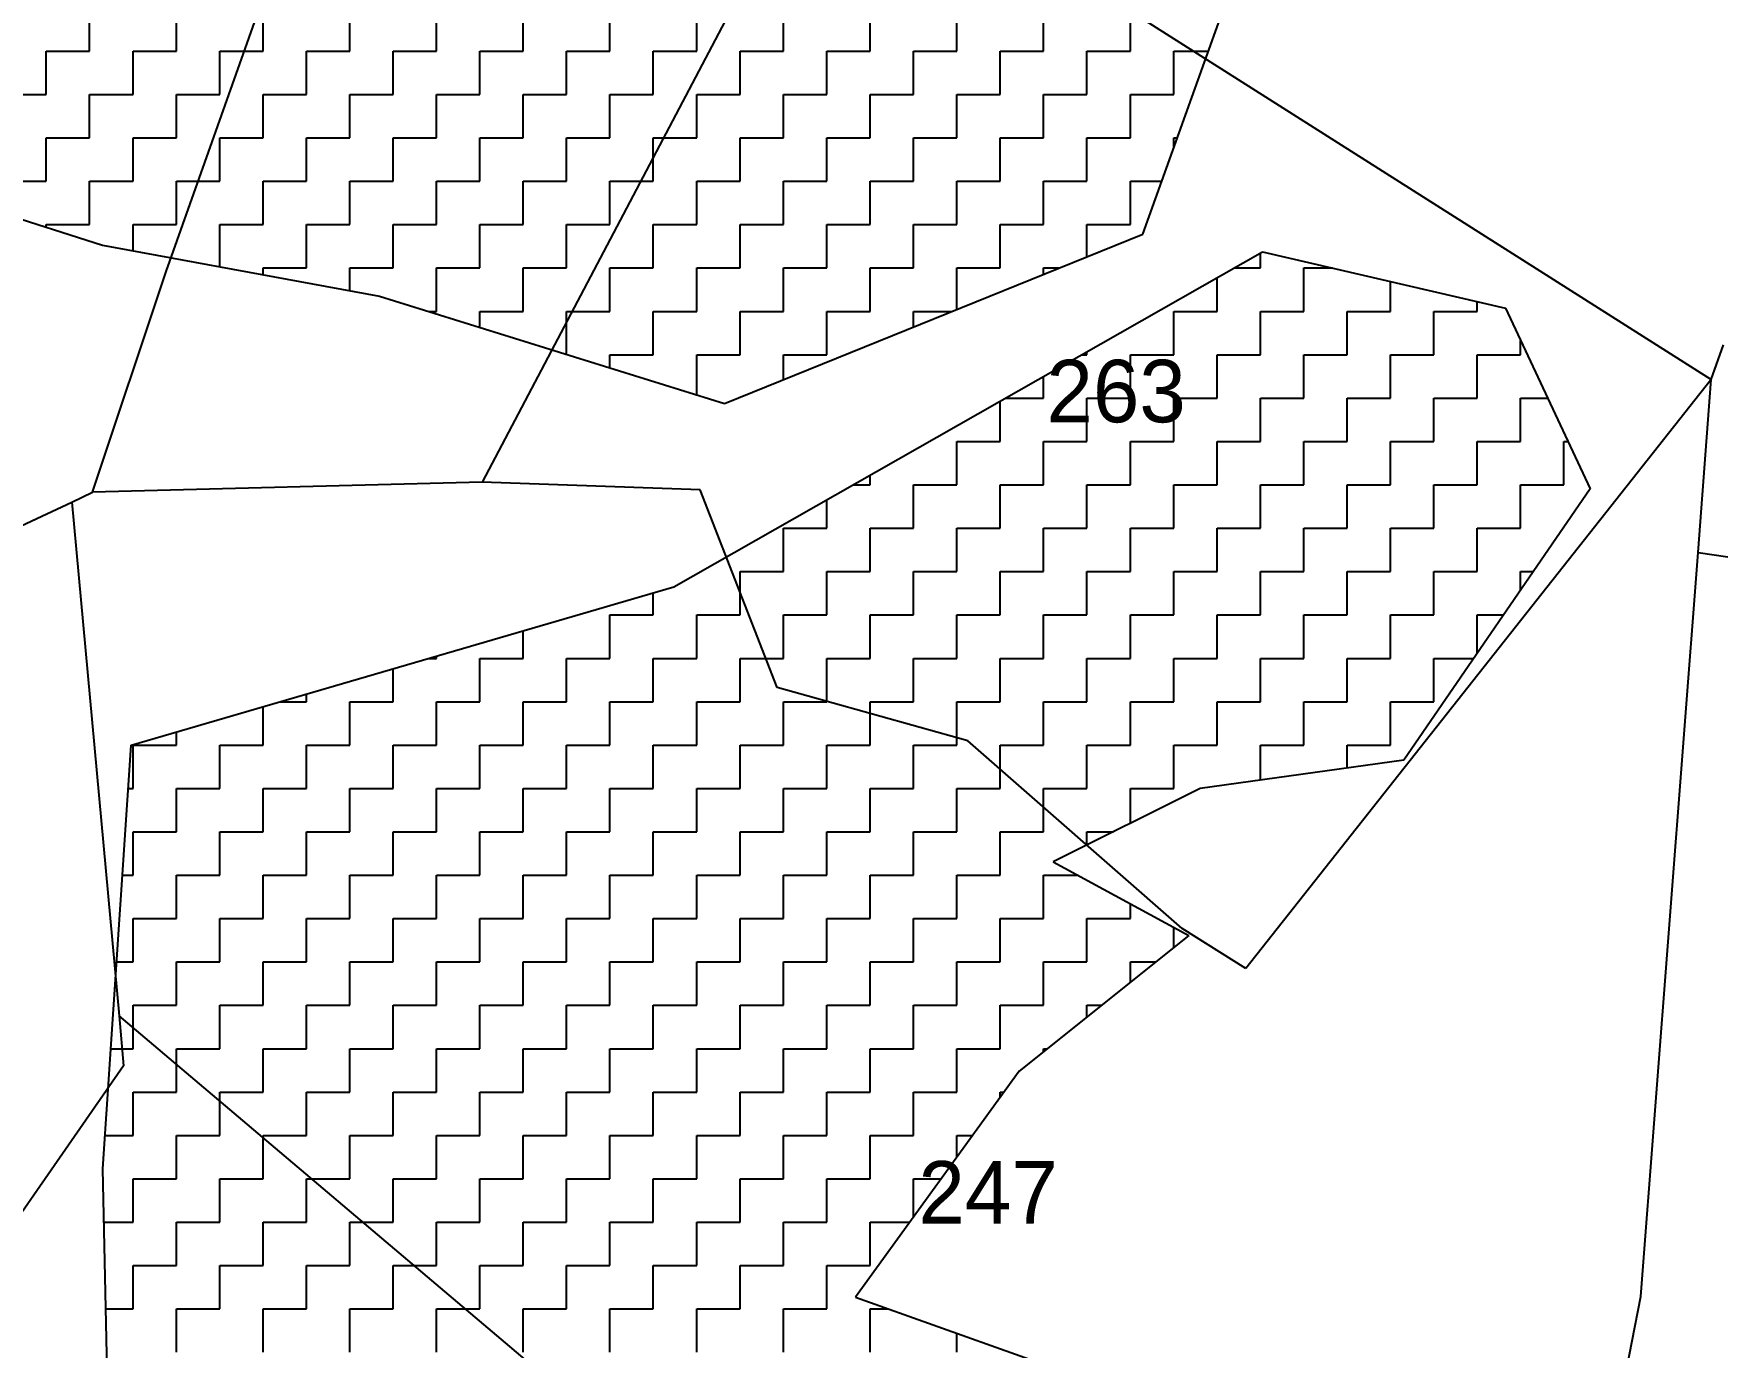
# Model space of a CAD drawing. Header units: metres. Extents: x 291362 to 296970, y 2012513 to 2016467.
# Drawn here: x 292382.1 to 292629.9, y 2013833.2 to 2014026.5 of the extents above; entities that cross this region are included whole.
import ezdxf
from ezdxf.enums import TextEntityAlignment as Align

# ---------------------------------------------------------------- set-up
doc = ezdxf.new("R2010")
doc.units = ezdxf.units.M
for name, color, linetype in [('POLY_HATCH', 12, 'Continuous'), ('POLY_PARCEL', 6, 'Continuous'), ('TEXT_PARCEL', 7, 'Continuous')]:
    doc.layers.add(name, color=color, linetype=linetype)
doc.styles.add('TEXT_MAP', font='')
doc.styles.get('TEXT_MAP').set_extended_font_data('Kruti Dev 050')

msp = doc.modelspace()

# ---------------------------------------------------------------- linework, layer by layer
at = {"layer": 'POLY_HATCH'}
for p, q in [((292545.32, 2013997.05), (292561.44, 2014041.93)), ((292345.64, 2014010.36), (292392.23, 2013995.39)), ((292392.23, 2013995.39), (292433, 2013987.9)), ((292483.75, 2013972.11), (292545.32, 2013997.05)), ((292476.29, 2013945.12), (292562.92, 2013994.45)), ((292562.92, 2013994.45), (292598.7, 2013986.13)), ((292433, 2013987.9), (292483.75, 2013972.11)), ((292598.7, 2013986.13), (292611.18, 2013959.53)), ((292611.18, 2013959.53), (292583.72, 2013919.61)), ((292396.42, 2013921.84), (292476.29, 2013945.12)), ((292392.26, 2013859.48), (292396.42, 2013921.84)), ((292583.72, 2013919.61), (292553.77, 2013915.46)), ((292553.77, 2013915.46), (292532.14, 2013904.65)), ((292532.14, 2013904.65), (292552.1, 2013893.84)), ((292552.1, 2013893.84), (292527.14, 2013873.88)), ((292527.14, 2013873.88), (292503.02, 2013840.62)), ((292393.09, 2013821.23), (292392.26, 2013859.48)), ((292503.02, 2013840.62), (292540.46, 2013827.32))]:
    msp.add_line(p, q, dxfattribs=at)
at = {"layer": 'POLY_HATCH', "linetype": 'Continuous'}
for p, q in [((292390.32, 2014023.96), (292390.32, 2014030.34)), ((292403.08, 2014023.96), (292403.08, 2014030.34)), ((292415.85, 2014023.96), (292415.85, 2014030.34)), ((292428.61, 2014023.96), (292428.61, 2014030.34)), ((292441.38, 2014023.96), (292441.38, 2014030.34)), ((292454.14, 2014023.96), (292454.14, 2014030.34)), ((292466.9, 2014023.96), (292466.9, 2014030.34)), ((292479.67, 2014023.96), (292479.67, 2014030.34)), ((292492.43, 2014023.96), (292492.43, 2014030.34)), ((292505.19, 2014023.96), (292505.19, 2014030.34)), ((292517.96, 2014023.96), (292517.96, 2014030.34)), ((292530.72, 2014023.96), (292530.72, 2014030.34)), ((292543.49, 2014023.96), (292543.49, 2014030.34)), ((292383.94, 2014023.96), (292390.32, 2014023.96)), ((292383.94, 2014017.58), (292383.94, 2014023.96)), ((292396.7, 2014023.96), (292403.08, 2014023.96)), ((292396.7, 2014017.58), (292396.7, 2014023.96)), ((292409.47, 2014023.96), (292415.85, 2014023.96)), ((292409.47, 2014017.58), (292409.47, 2014023.96)), ((292422.23, 2014023.96), (292428.61, 2014023.96)), ((292422.23, 2014017.58), (292422.23, 2014023.96)), ((292434.99, 2014023.96), (292441.38, 2014023.96)), ((292434.99, 2014017.58), (292434.99, 2014023.96)), ((292447.76, 2014023.96), (292454.14, 2014023.96)), ((292447.76, 2014017.58), (292447.76, 2014023.96)), ((292460.52, 2014023.96), (292466.9, 2014023.96)), ((292460.52, 2014017.58), (292460.52, 2014023.96)), ((292473.28, 2014023.96), (292479.67, 2014023.96)), ((292473.28, 2014017.58), (292473.28, 2014023.96)), ((292486.05, 2014023.96), (292492.43, 2014023.96)), ((292486.05, 2014017.58), (292486.05, 2014023.96)), ((292498.81, 2014023.96), (292505.19, 2014023.96)), ((292498.81, 2014017.58), (292498.81, 2014023.96)), ((292511.58, 2014023.96), (292517.96, 2014023.96)), ((292511.58, 2014017.58), (292511.58, 2014023.96)), ((292524.34, 2014023.96), (292530.72, 2014023.96)), ((292524.34, 2014017.58), (292524.34, 2014023.96)), ((292537.1, 2014023.96), (292543.49, 2014023.96)), ((292537.1, 2014017.58), (292537.1, 2014023.96)), ((292549.87, 2014023.96), (292554.98, 2014023.96)), ((292549.87, 2014017.58), (292549.87, 2014023.96)), ((292377.56, 2014017.58), (292383.94, 2014017.58)), ((292390.32, 2014017.58), (292396.7, 2014017.58)), ((292390.32, 2014011.19), (292390.32, 2014017.58)), ((292403.08, 2014017.58), (292409.47, 2014017.58)), ((292403.08, 2014011.19), (292403.08, 2014017.58)), ((292415.85, 2014017.58), (292422.23, 2014017.58)), ((292415.85, 2014011.19), (292415.85, 2014017.58)), ((292428.61, 2014017.58), (292434.99, 2014017.58)), ((292428.61, 2014011.19), (292428.61, 2014017.58)), ((292441.38, 2014017.58), (292447.76, 2014017.58)), ((292441.38, 2014011.19), (292441.38, 2014017.58)), ((292454.14, 2014017.58), (292460.52, 2014017.58)), ((292454.14, 2014011.19), (292454.14, 2014017.58)), ((292466.9, 2014017.58), (292473.28, 2014017.58)), ((292466.9, 2014011.19), (292466.9, 2014017.58)), ((292479.67, 2014017.58), (292486.05, 2014017.58)), ((292479.67, 2014011.19), (292479.67, 2014017.58)), ((292492.43, 2014017.58), (292498.81, 2014017.58)), ((292492.43, 2014011.19), (292492.43, 2014017.58)), ((292505.19, 2014017.58), (292511.58, 2014017.58)), ((292505.19, 2014011.19), (292505.19, 2014017.58)), ((292517.96, 2014017.58), (292524.34, 2014017.58)), ((292517.96, 2014011.19), (292517.96, 2014017.58)), ((292530.72, 2014017.58), (292537.1, 2014017.58)), ((292530.72, 2014011.19), (292530.72, 2014017.58)), ((292543.49, 2014017.58), (292549.87, 2014017.58)), ((292543.49, 2014011.19), (292543.49, 2014017.58)), ((292383.94, 2014011.19), (292390.32, 2014011.19)), ((292383.94, 2014004.81), (292383.94, 2014011.19)), ((292396.7, 2014011.19), (292403.08, 2014011.19)), ((292396.7, 2014004.81), (292396.7, 2014011.19)), ((292409.47, 2014011.19), (292415.85, 2014011.19)), ((292409.47, 2014004.81), (292409.47, 2014011.19)), ((292422.23, 2014011.19), (292428.61, 2014011.19)), ((292422.23, 2014004.81), (292422.23, 2014011.19)), ((292434.99, 2014011.19), (292441.38, 2014011.19)), ((292434.99, 2014004.81), (292434.99, 2014011.19)), ((292447.76, 2014011.19), (292454.14, 2014011.19)), ((292447.76, 2014004.81), (292447.76, 2014011.19)), ((292460.52, 2014011.19), (292466.9, 2014011.19)), ((292460.52, 2014004.81), (292460.52, 2014011.19)), ((292473.28, 2014011.19), (292479.67, 2014011.19)), ((292473.28, 2014004.81), (292473.28, 2014011.19)), ((292486.05, 2014011.19), (292492.43, 2014011.19)), ((292486.05, 2014004.81), (292486.05, 2014011.19)), ((292498.81, 2014011.19), (292505.19, 2014011.19)), ((292498.81, 2014004.81), (292498.81, 2014011.19)), ((292511.58, 2014011.19), (292517.96, 2014011.19)), ((292511.58, 2014004.81), (292511.58, 2014011.19)), ((292524.34, 2014011.19), (292530.72, 2014011.19)), ((292524.34, 2014004.81), (292524.34, 2014011.19)), ((292537.1, 2014011.19), (292543.49, 2014011.19)), ((292537.1, 2014004.81), (292537.1, 2014011.19)), ((292549.87, 2014011.19), (292550.4, 2014011.19)), ((292549.87, 2014009.72), (292549.87, 2014011.19)), ((292377.56, 2014004.81), (292383.94, 2014004.81)), ((292390.32, 2014004.81), (292396.7, 2014004.81)), ((292390.32, 2013998.43), (292390.32, 2014004.81)), ((292403.08, 2014004.81), (292409.47, 2014004.81)), ((292403.08, 2013998.43), (292403.08, 2014004.81)), ((292415.85, 2014004.81), (292422.23, 2014004.81)), ((292415.85, 2013998.43), (292415.85, 2014004.81)), ((292428.61, 2014004.81), (292434.99, 2014004.81)), ((292428.61, 2013998.43), (292428.61, 2014004.81)), ((292441.38, 2014004.81), (292447.76, 2014004.81)), ((292441.38, 2013998.43), (292441.38, 2014004.81)), ((292454.14, 2014004.81), (292460.52, 2014004.81)), ((292454.14, 2013998.43), (292454.14, 2014004.81)), ((292466.9, 2014004.81), (292473.28, 2014004.81)), ((292466.9, 2013998.43), (292466.9, 2014004.81)), ((292479.67, 2014004.81), (292486.05, 2014004.81)), ((292479.67, 2013998.43), (292479.67, 2014004.81)), ((292492.43, 2014004.81), (292498.81, 2014004.81)), ((292492.43, 2013998.43), (292492.43, 2014004.81)), ((292505.19, 2014004.81), (292511.58, 2014004.81)), ((292505.19, 2013998.43), (292505.19, 2014004.81)), ((292517.96, 2014004.81), (292524.34, 2014004.81)), ((292517.96, 2013998.43), (292517.96, 2014004.81)), ((292530.72, 2014004.81), (292537.1, 2014004.81)), ((292530.72, 2013998.43), (292530.72, 2014004.81)), ((292543.49, 2014004.81), (292548.1, 2014004.81)), ((292543.49, 2013998.43), (292543.49, 2014004.81)), ((292383.94, 2013998.43), (292390.32, 2013998.43)), ((292383.94, 2013998.05), (292383.94, 2013998.43)), ((292396.7, 2013998.43), (292403.08, 2013998.43)), ((292396.7, 2013994.57), (292396.7, 2013998.43)), ((292409.47, 2013998.43), (292415.85, 2013998.43)), ((292409.47, 2013992.22), (292409.47, 2013998.43)), ((292422.23, 2013998.43), (292428.61, 2013998.43)), ((292422.23, 2013992.05), (292422.23, 2013998.43)), ((292434.99, 2013998.43), (292441.38, 2013998.43)), ((292434.99, 2013992.05), (292434.99, 2013998.43)), ((292447.76, 2013998.43), (292454.14, 2013998.43)), ((292447.76, 2013992.05), (292447.76, 2013998.43)), ((292460.52, 2013998.43), (292466.9, 2013998.43)), ((292460.52, 2013992.05), (292460.52, 2013998.43)), ((292473.28, 2013998.43), (292479.67, 2013998.43)), ((292473.28, 2013992.05), (292473.28, 2013998.43)), ((292486.05, 2013998.43), (292492.43, 2013998.43)), ((292486.05, 2013992.05), (292486.05, 2013998.43)), ((292498.81, 2013998.43), (292505.19, 2013998.43)), ((292498.81, 2013992.05), (292498.81, 2013998.43)), ((292511.58, 2013998.43), (292517.96, 2013998.43)), ((292511.58, 2013992.05), (292511.58, 2013998.43)), ((292524.34, 2013998.43), (292530.72, 2013998.43)), ((292524.34, 2013992.05), (292524.34, 2013998.43)), ((292537.1, 2013998.43), (292543.49, 2013998.43)), ((292537.1, 2013993.72), (292537.1, 2013998.43)), ((292562.63, 2013992.05), (292562.63, 2013994.28)), ((292415.85, 2013992.05), (292422.23, 2013992.05)), ((292415.85, 2013991.05), (292415.85, 2013992.05)), ((292428.61, 2013992.05), (292434.99, 2013992.05)), ((292428.61, 2013988.71), (292428.61, 2013992.05)), ((292441.38, 2013992.05), (292447.76, 2013992.05)), ((292441.38, 2013985.67), (292441.38, 2013992.05)), ((292454.14, 2013992.05), (292460.52, 2013992.05)), ((292454.14, 2013985.67), (292454.14, 2013992.05)), ((292466.9, 2013992.05), (292473.28, 2013992.05)), ((292466.9, 2013985.67), (292466.9, 2013992.05)), ((292479.67, 2013992.05), (292486.05, 2013992.05)), ((292479.67, 2013985.67), (292479.67, 2013992.05)), ((292492.43, 2013992.05), (292498.81, 2013992.05)), ((292492.43, 2013985.67), (292492.43, 2013992.05)), ((292505.19, 2013992.05), (292511.58, 2013992.05)), ((292505.19, 2013985.67), (292505.19, 2013992.05)), ((292517.96, 2013992.05), (292524.34, 2013992.05)), ((292517.96, 2013985.97), (292517.96, 2013992.05)), ((292530.72, 2013992.05), (292532.97, 2013992.05)), ((292530.72, 2013991.14), (292530.72, 2013992.05)), ((292556.25, 2013985.67), (292556.25, 2013990.65)), ((292558.71, 2013992.05), (292562.63, 2013992.05)), ((292569.01, 2013992.05), (292573.25, 2013992.05)), ((292569.01, 2013985.67), (292569.01, 2013992.05)), ((292581.78, 2013985.67), (292581.78, 2013990.07)), ((292440.19, 2013985.67), (292441.38, 2013985.67)), ((292447.76, 2013985.67), (292454.14, 2013985.67)), ((292447.76, 2013983.31), (292447.76, 2013985.67)), ((292460.52, 2013985.67), (292466.9, 2013985.67)), ((292460.52, 2013979.34), (292460.52, 2013985.67)), ((292473.28, 2013985.67), (292479.67, 2013985.67)), ((292473.28, 2013979.28), (292473.28, 2013985.67)), ((292486.05, 2013985.67), (292492.43, 2013985.67)), ((292486.05, 2013979.28), (292486.05, 2013985.67)), ((292498.81, 2013985.67), (292505.19, 2013985.67)), ((292498.81, 2013979.28), (292498.81, 2013985.67)), ((292511.58, 2013985.67), (292517.22, 2013985.67)), ((292511.58, 2013983.38), (292511.58, 2013985.67)), ((292549.87, 2013985.67), (292556.25, 2013985.67)), ((292549.87, 2013979.28), (292549.87, 2013985.67)), ((292562.63, 2013985.67), (292569.01, 2013985.67)), ((292562.63, 2013979.28), (292562.63, 2013985.67)), ((292575.4, 2013985.67), (292581.78, 2013985.67)), ((292575.4, 2013979.28), (292575.4, 2013985.67)), ((292588.16, 2013985.67), (292594.54, 2013985.67)), ((292588.16, 2013979.28), (292588.16, 2013985.67)), ((292594.54, 2013985.67), (292594.54, 2013987.1)), ((292600.92, 2013979.28), (292600.92, 2013981.39)), ((292466.9, 2013979.28), (292473.28, 2013979.28)), ((292466.9, 2013977.35), (292466.9, 2013979.28)), ((292479.67, 2013979.28), (292486.05, 2013979.28)), ((292479.67, 2013973.38), (292479.67, 2013979.28)), ((292492.43, 2013979.28), (292498.81, 2013979.28)), ((292492.43, 2013975.62), (292492.43, 2013979.28)), ((292536.29, 2013979.28), (292537.1, 2013979.28)), ((292537.1, 2013979.28), (292537.1, 2013979.75)), ((292543.49, 2013979.28), (292549.87, 2013979.28)), ((292543.49, 2013972.9), (292543.49, 2013979.28)), ((292556.25, 2013979.28), (292562.63, 2013979.28)), ((292556.25, 2013972.9), (292556.25, 2013979.28)), ((292569.01, 2013979.28), (292575.4, 2013979.28)), ((292569.01, 2013972.9), (292569.01, 2013979.28)), ((292581.78, 2013979.28), (292588.16, 2013979.28)), ((292581.78, 2013972.9), (292581.78, 2013979.28)), ((292594.54, 2013979.28), (292600.92, 2013979.28)), ((292594.54, 2013972.9), (292594.54, 2013979.28)), ((292530.72, 2013972.9), (292530.72, 2013976.12)), ((292525.08, 2013972.9), (292530.72, 2013972.9)), ((292537.1, 2013972.9), (292543.49, 2013972.9)), ((292537.1, 2013966.52), (292537.1, 2013972.9)), ((292549.87, 2013972.9), (292556.25, 2013972.9)), ((292549.87, 2013966.52), (292549.87, 2013972.9)), ((292562.63, 2013972.9), (292569.01, 2013972.9)), ((292562.63, 2013966.52), (292562.63, 2013972.9)), ((292575.4, 2013972.9), (292581.78, 2013972.9)), ((292575.4, 2013966.52), (292575.4, 2013972.9)), ((292588.16, 2013972.9), (292594.54, 2013972.9)), ((292588.16, 2013966.52), (292588.16, 2013972.9)), ((292600.92, 2013972.9), (292604.9, 2013972.9)), ((292600.92, 2013966.52), (292600.92, 2013972.9)), ((292524.34, 2013966.52), (292524.34, 2013972.48)), ((292517.96, 2013966.52), (292524.34, 2013966.52)), ((292517.96, 2013960.14), (292517.96, 2013966.52)), ((292530.72, 2013966.52), (292537.1, 2013966.52)), ((292530.72, 2013960.14), (292530.72, 2013966.52)), ((292543.49, 2013966.52), (292549.87, 2013966.52)), ((292543.49, 2013960.14), (292543.49, 2013966.52)), ((292556.25, 2013966.52), (292562.63, 2013966.52)), ((292556.25, 2013960.14), (292556.25, 2013966.52)), ((292569.01, 2013966.52), (292575.4, 2013966.52)), ((292569.01, 2013960.14), (292569.01, 2013966.52)), ((292581.78, 2013966.52), (292588.16, 2013966.52)), ((292581.78, 2013960.14), (292581.78, 2013966.52)), ((292594.54, 2013966.52), (292600.92, 2013966.52)), ((292594.54, 2013960.14), (292594.54, 2013966.52)), ((292607.31, 2013966.52), (292607.9, 2013966.52)), ((292607.31, 2013960.14), (292607.31, 2013966.52)), ((292502.66, 2013960.14), (292505.19, 2013960.14)), ((292505.19, 2013960.14), (292505.19, 2013961.58)), ((292511.58, 2013960.14), (292517.96, 2013960.14)), ((292511.58, 2013953.76), (292511.58, 2013960.14)), ((292524.34, 2013960.14), (292530.72, 2013960.14)), ((292524.34, 2013953.76), (292524.34, 2013960.14)), ((292537.1, 2013960.14), (292543.49, 2013960.14)), ((292537.1, 2013953.76), (292537.1, 2013960.14)), ((292549.87, 2013960.14), (292556.25, 2013960.14)), ((292549.87, 2013953.76), (292549.87, 2013960.14)), ((292562.63, 2013960.14), (292569.01, 2013960.14)), ((292562.63, 2013953.76), (292562.63, 2013960.14)), ((292575.4, 2013960.14), (292581.78, 2013960.14)), ((292575.4, 2013953.76), (292575.4, 2013960.14)), ((292588.16, 2013960.14), (292594.54, 2013960.14)), ((292588.16, 2013953.76), (292588.16, 2013960.14)), ((292600.92, 2013960.14), (292607.31, 2013960.14)), ((292600.92, 2013953.76), (292600.92, 2013960.14)), ((292498.81, 2013953.76), (292498.81, 2013957.95)), ((292492.43, 2013953.76), (292498.81, 2013953.76)), ((292492.43, 2013947.38), (292492.43, 2013953.76)), ((292505.19, 2013953.76), (292511.58, 2013953.76)), ((292505.19, 2013947.38), (292505.19, 2013953.76)), ((292517.96, 2013953.76), (292524.34, 2013953.76)), ((292517.96, 2013947.38), (292517.96, 2013953.76)), ((292530.72, 2013953.76), (292537.1, 2013953.76)), ((292530.72, 2013947.38), (292530.72, 2013953.76)), ((292543.49, 2013953.76), (292549.87, 2013953.76)), ((292543.49, 2013947.38), (292543.49, 2013953.76)), ((292556.25, 2013953.76), (292562.63, 2013953.76)), ((292556.25, 2013947.38), (292556.25, 2013953.76)), ((292569.01, 2013953.76), (292575.4, 2013953.76)), ((292569.01, 2013947.38), (292569.01, 2013953.76)), ((292581.78, 2013953.76), (292588.16, 2013953.76)), ((292581.78, 2013947.38), (292581.78, 2013953.76)), ((292594.54, 2013953.76), (292600.92, 2013953.76)), ((292594.54, 2013947.38), (292594.54, 2013953.76)), ((292486.05, 2013947.38), (292492.43, 2013947.38)), ((292486.05, 2013940.99), (292486.05, 2013947.38)), ((292498.81, 2013947.38), (292505.19, 2013947.38)), ((292498.81, 2013940.99), (292498.81, 2013947.38)), ((292511.58, 2013947.38), (292517.96, 2013947.38)), ((292511.58, 2013940.99), (292511.58, 2013947.38)), ((292524.34, 2013947.38), (292530.72, 2013947.38)), ((292524.34, 2013940.99), (292524.34, 2013947.38)), ((292537.1, 2013947.38), (292543.49, 2013947.38)), ((292537.1, 2013940.99), (292537.1, 2013947.38)), ((292549.87, 2013947.38), (292556.25, 2013947.38)), ((292549.87, 2013940.99), (292549.87, 2013947.38)), ((292562.63, 2013947.38), (292569.01, 2013947.38)), ((292562.63, 2013940.99), (292562.63, 2013947.38)), ((292575.4, 2013947.38), (292581.78, 2013947.38)), ((292575.4, 2013940.99), (292575.4, 2013947.38)), ((292588.16, 2013947.38), (292594.54, 2013947.38)), ((292588.16, 2013940.99), (292588.16, 2013947.38)), ((292600.92, 2013947.38), (292602.82, 2013947.38)), ((292600.92, 2013944.62), (292600.92, 2013947.38)), ((292473.28, 2013940.99), (292473.28, 2013944.25)), ((292466.9, 2013940.99), (292473.28, 2013940.99)), ((292466.9, 2013934.61), (292466.9, 2013940.99)), ((292479.67, 2013940.99), (292486.05, 2013940.99)), ((292479.67, 2013934.61), (292479.67, 2013940.99)), ((292492.43, 2013940.99), (292498.81, 2013940.99)), ((292492.43, 2013934.61), (292492.43, 2013940.99)), ((292505.19, 2013940.99), (292511.58, 2013940.99)), ((292505.19, 2013934.61), (292505.19, 2013940.99)), ((292517.96, 2013940.99), (292524.34, 2013940.99)), ((292517.96, 2013934.61), (292517.96, 2013940.99)), ((292530.72, 2013940.99), (292537.1, 2013940.99)), ((292530.72, 2013934.61), (292530.72, 2013940.99)), ((292543.49, 2013940.99), (292549.87, 2013940.99)), ((292543.49, 2013934.61), (292543.49, 2013940.99)), ((292556.25, 2013940.99), (292562.63, 2013940.99)), ((292556.25, 2013934.61), (292556.25, 2013940.99)), ((292569.01, 2013940.99), (292575.4, 2013940.99)), ((292569.01, 2013934.61), (292569.01, 2013940.99)), ((292581.78, 2013940.99), (292588.16, 2013940.99)), ((292581.78, 2013934.61), (292581.78, 2013940.99)), ((292594.54, 2013940.99), (292598.43, 2013940.99)), ((292594.54, 2013935.34), (292594.54, 2013940.99)), ((292454.14, 2013934.61), (292454.14, 2013938.67)), ((292434.99, 2013928.23), (292434.99, 2013933.08)), ((292440.23, 2013934.61), (292441.38, 2013934.61)), ((292441.38, 2013934.61), (292441.38, 2013934.94)), ((292447.76, 2013934.61), (292454.14, 2013934.61)), ((292447.76, 2013928.23), (292447.76, 2013934.61)), ((292460.52, 2013934.61), (292466.9, 2013934.61)), ((292460.52, 2013928.23), (292460.52, 2013934.61)), ((292473.28, 2013934.61), (292479.67, 2013934.61)), ((292473.28, 2013928.23), (292473.28, 2013934.61)), ((292486.05, 2013934.61), (292492.43, 2013934.61)), ((292486.05, 2013928.23), (292486.05, 2013934.61)), ((292498.81, 2013934.61), (292505.19, 2013934.61)), ((292498.81, 2013928.23), (292498.81, 2013934.61)), ((292511.58, 2013934.61), (292517.96, 2013934.61)), ((292511.58, 2013928.23), (292511.58, 2013934.61)), ((292524.34, 2013934.61), (292530.72, 2013934.61)), ((292524.34, 2013928.23), (292524.34, 2013934.61)), ((292537.1, 2013934.61), (292543.49, 2013934.61)), ((292537.1, 2013928.23), (292537.1, 2013934.61)), ((292549.87, 2013934.61), (292556.25, 2013934.61)), ((292549.87, 2013928.23), (292549.87, 2013934.61)), ((292562.63, 2013934.61), (292569.01, 2013934.61)), ((292562.63, 2013928.23), (292562.63, 2013934.61)), ((292575.4, 2013934.61), (292581.78, 2013934.61)), ((292575.4, 2013928.23), (292575.4, 2013934.61)), ((292588.16, 2013934.61), (292594.04, 2013934.61)), ((292588.16, 2013928.23), (292588.16, 2013934.61)), ((292418.34, 2013928.23), (292422.23, 2013928.23)), ((292422.23, 2013928.23), (292422.23, 2013929.36)), ((292428.61, 2013928.23), (292434.99, 2013928.23)), ((292428.61, 2013921.85), (292428.61, 2013928.23)), ((292441.38, 2013928.23), (292447.76, 2013928.23)), ((292441.38, 2013921.85), (292441.38, 2013928.23)), ((292454.14, 2013928.23), (292460.52, 2013928.23)), ((292454.14, 2013921.85), (292454.14, 2013928.23)), ((292466.9, 2013928.23), (292473.28, 2013928.23)), ((292466.9, 2013921.85), (292466.9, 2013928.23)), ((292479.67, 2013928.23), (292486.05, 2013928.23)), ((292479.67, 2013921.85), (292479.67, 2013928.23)), ((292492.43, 2013928.23), (292498.81, 2013928.23)), ((292492.43, 2013921.85), (292492.43, 2013928.23)), ((292505.19, 2013928.23), (292511.58, 2013928.23)), ((292505.19, 2013921.85), (292505.19, 2013928.23)), ((292517.96, 2013928.23), (292524.34, 2013928.23)), ((292517.96, 2013921.85), (292517.96, 2013928.23)), ((292530.72, 2013928.23), (292537.1, 2013928.23)), ((292530.72, 2013921.85), (292530.72, 2013928.23)), ((292543.49, 2013928.23), (292549.87, 2013928.23)), ((292543.49, 2013921.85), (292543.49, 2013928.23)), ((292556.25, 2013928.23), (292562.63, 2013928.23)), ((292556.25, 2013921.85), (292556.25, 2013928.23)), ((292569.01, 2013928.23), (292575.4, 2013928.23)), ((292569.01, 2013921.85), (292569.01, 2013928.23)), ((292581.78, 2013928.23), (292588.16, 2013928.23)), ((292581.78, 2013921.85), (292581.78, 2013928.23)), ((292415.85, 2013921.85), (292415.85, 2013927.5)), ((292403.08, 2013921.85), (292403.08, 2013923.78)), ((292396.7, 2013921.85), (292403.08, 2013921.85)), ((292396.7, 2013915.47), (292396.7, 2013921.85)), ((292409.47, 2013921.85), (292415.85, 2013921.85)), ((292409.47, 2013915.47), (292409.47, 2013921.85)), ((292422.23, 2013921.85), (292428.61, 2013921.85)), ((292422.23, 2013915.47), (292422.23, 2013921.85)), ((292434.99, 2013921.85), (292441.38, 2013921.85)), ((292434.99, 2013915.47), (292434.99, 2013921.85)), ((292447.76, 2013921.85), (292454.14, 2013921.85)), ((292447.76, 2013915.47), (292447.76, 2013921.85)), ((292460.52, 2013921.85), (292466.9, 2013921.85)), ((292460.52, 2013915.47), (292460.52, 2013921.85)), ((292473.28, 2013921.85), (292479.67, 2013921.85)), ((292473.28, 2013915.47), (292473.28, 2013921.85)), ((292486.05, 2013921.85), (292492.43, 2013921.85)), ((292486.05, 2013915.47), (292486.05, 2013921.85)), ((292498.81, 2013921.85), (292505.19, 2013921.85)), ((292498.81, 2013915.47), (292498.81, 2013921.85)), ((292511.58, 2013921.85), (292517.96, 2013921.85)), ((292511.58, 2013915.47), (292511.58, 2013921.85)), ((292524.34, 2013921.85), (292530.72, 2013921.85)), ((292524.34, 2013915.47), (292524.34, 2013921.85)), ((292537.1, 2013921.85), (292543.49, 2013921.85)), ((292537.1, 2013915.47), (292537.1, 2013921.85)), ((292549.87, 2013921.85), (292556.25, 2013921.85)), ((292549.87, 2013915.47), (292549.87, 2013921.85)), ((292562.63, 2013921.85), (292569.01, 2013921.85)), ((292562.63, 2013916.69), (292562.63, 2013921.85)), ((292575.4, 2013921.85), (292581.78, 2013921.85)), ((292575.4, 2013918.46), (292575.4, 2013921.85)), ((292395.99, 2013915.47), (292396.7, 2013915.47)), ((292403.08, 2013915.47), (292409.47, 2013915.47)), ((292403.08, 2013909.08), (292403.08, 2013915.47)), ((292415.85, 2013915.47), (292422.23, 2013915.47)), ((292415.85, 2013909.08), (292415.85, 2013915.47)), ((292428.61, 2013915.47), (292434.99, 2013915.47)), ((292428.61, 2013909.08), (292428.61, 2013915.47)), ((292441.38, 2013915.47), (292447.76, 2013915.47)), ((292441.38, 2013909.08), (292441.38, 2013915.47)), ((292454.14, 2013915.47), (292460.52, 2013915.47)), ((292454.14, 2013909.08), (292454.14, 2013915.47)), ((292466.9, 2013915.47), (292473.28, 2013915.47)), ((292466.9, 2013909.08), (292466.9, 2013915.47)), ((292479.67, 2013915.47), (292486.05, 2013915.47)), ((292479.67, 2013909.08), (292479.67, 2013915.47)), ((292492.43, 2013915.47), (292498.81, 2013915.47)), ((292492.43, 2013909.08), (292492.43, 2013915.47)), ((292505.19, 2013915.47), (292511.58, 2013915.47)), ((292505.19, 2013909.08), (292505.19, 2013915.47)), ((292517.96, 2013915.47), (292524.34, 2013915.47)), ((292517.96, 2013909.08), (292517.96, 2013915.47)), ((292530.72, 2013915.47), (292537.1, 2013915.47)), ((292530.72, 2013909.08), (292530.72, 2013915.47)), ((292543.49, 2013915.47), (292549.87, 2013915.47)), ((292543.49, 2013910.32), (292543.49, 2013915.47)), ((292396.7, 2013909.08), (292403.08, 2013909.08)), ((292396.7, 2013902.7), (292396.7, 2013909.08)), ((292409.47, 2013909.08), (292415.85, 2013909.08)), ((292409.47, 2013902.7), (292409.47, 2013909.08)), ((292422.23, 2013909.08), (292428.61, 2013909.08)), ((292422.23, 2013902.7), (292422.23, 2013909.08)), ((292434.99, 2013909.08), (292441.38, 2013909.08)), ((292434.99, 2013902.7), (292434.99, 2013909.08)), ((292447.76, 2013909.08), (292454.14, 2013909.08)), ((292447.76, 2013902.7), (292447.76, 2013909.08)), ((292460.52, 2013909.08), (292466.9, 2013909.08)), ((292460.52, 2013902.7), (292460.52, 2013909.08)), ((292473.28, 2013909.08), (292479.67, 2013909.08)), ((292473.28, 2013902.7), (292473.28, 2013909.08)), ((292486.05, 2013909.08), (292492.43, 2013909.08)), ((292486.05, 2013902.7), (292486.05, 2013909.08)), ((292498.81, 2013909.08), (292505.19, 2013909.08)), ((292498.81, 2013902.7), (292498.81, 2013909.08)), ((292511.58, 2013909.08), (292517.96, 2013909.08)), ((292511.58, 2013902.7), (292511.58, 2013909.08)), ((292524.34, 2013909.08), (292530.72, 2013909.08)), ((292524.34, 2013902.7), (292524.34, 2013909.08)), ((292537.1, 2013909.08), (292541.02, 2013909.08)), ((292537.1, 2013907.13), (292537.1, 2013909.08)), ((292395.14, 2013902.7), (292396.7, 2013902.7)), ((292403.08, 2013902.7), (292409.47, 2013902.7)), ((292403.08, 2013896.32), (292403.08, 2013902.7)), ((292415.85, 2013902.7), (292422.23, 2013902.7)), ((292415.85, 2013896.32), (292415.85, 2013902.7)), ((292428.61, 2013902.7), (292434.99, 2013902.7)), ((292428.61, 2013896.32), (292428.61, 2013902.7)), ((292441.38, 2013902.7), (292447.76, 2013902.7)), ((292441.38, 2013896.32), (292441.38, 2013902.7)), ((292454.14, 2013902.7), (292460.52, 2013902.7)), ((292454.14, 2013896.32), (292454.14, 2013902.7)), ((292466.9, 2013902.7), (292473.28, 2013902.7)), ((292466.9, 2013896.32), (292466.9, 2013902.7)), ((292479.67, 2013902.7), (292486.05, 2013902.7)), ((292479.67, 2013896.32), (292479.67, 2013902.7)), ((292492.43, 2013902.7), (292498.81, 2013902.7)), ((292492.43, 2013896.32), (292492.43, 2013902.7)), ((292505.19, 2013902.7), (292511.58, 2013902.7)), ((292505.19, 2013896.32), (292505.19, 2013902.7)), ((292517.96, 2013902.7), (292524.34, 2013902.7)), ((292517.96, 2013896.32), (292517.96, 2013902.7)), ((292530.72, 2013902.7), (292535.73, 2013902.7)), ((292530.72, 2013896.32), (292530.72, 2013902.7)), ((292543.49, 2013896.32), (292543.49, 2013898.5)), ((292396.7, 2013896.32), (292403.08, 2013896.32)), ((292396.7, 2013889.94), (292396.7, 2013896.32)), ((292409.47, 2013896.32), (292415.85, 2013896.32)), ((292409.47, 2013889.94), (292409.47, 2013896.32)), ((292422.23, 2013896.32), (292428.61, 2013896.32)), ((292422.23, 2013889.94), (292422.23, 2013896.32)), ((292434.99, 2013896.32), (292441.38, 2013896.32)), ((292434.99, 2013889.94), (292434.99, 2013896.32)), ((292447.76, 2013896.32), (292454.14, 2013896.32)), ((292447.76, 2013889.94), (292447.76, 2013896.32)), ((292460.52, 2013896.32), (292466.9, 2013896.32)), ((292460.52, 2013889.94), (292460.52, 2013896.32)), ((292473.28, 2013896.32), (292479.67, 2013896.32)), ((292473.28, 2013889.94), (292473.28, 2013896.32)), ((292486.05, 2013896.32), (292492.43, 2013896.32)), ((292486.05, 2013889.94), (292486.05, 2013896.32)), ((292498.81, 2013896.32), (292505.19, 2013896.32)), ((292498.81, 2013889.94), (292498.81, 2013896.32)), ((292511.58, 2013896.32), (292517.96, 2013896.32)), ((292511.58, 2013889.94), (292511.58, 2013896.32)), ((292524.34, 2013896.32), (292530.72, 2013896.32)), ((292524.34, 2013889.94), (292524.34, 2013896.32)), ((292537.1, 2013896.32), (292543.49, 2013896.32)), ((292537.1, 2013889.94), (292537.1, 2013896.32)), ((292549.87, 2013892.05), (292549.87, 2013895.05)), ((292394.29, 2013889.94), (292396.7, 2013889.94)), ((292403.08, 2013889.94), (292409.47, 2013889.94)), ((292403.08, 2013883.56), (292403.08, 2013889.94)), ((292415.85, 2013889.94), (292422.23, 2013889.94)), ((292415.85, 2013883.56), (292415.85, 2013889.94)), ((292428.61, 2013889.94), (292434.99, 2013889.94)), ((292428.61, 2013883.56), (292428.61, 2013889.94)), ((292441.38, 2013889.94), (292447.76, 2013889.94)), ((292441.38, 2013883.56), (292441.38, 2013889.94)), ((292454.14, 2013889.94), (292460.52, 2013889.94)), ((292454.14, 2013883.56), (292454.14, 2013889.94)), ((292466.9, 2013889.94), (292473.28, 2013889.94)), ((292466.9, 2013883.56), (292466.9, 2013889.94)), ((292479.67, 2013889.94), (292486.05, 2013889.94)), ((292479.67, 2013883.56), (292479.67, 2013889.94)), ((292492.43, 2013889.94), (292498.81, 2013889.94)), ((292492.43, 2013883.56), (292492.43, 2013889.94)), ((292505.19, 2013889.94), (292511.58, 2013889.94)), ((292505.19, 2013883.56), (292505.19, 2013889.94)), ((292517.96, 2013889.94), (292524.34, 2013889.94)), ((292517.96, 2013883.56), (292517.96, 2013889.94)), ((292530.72, 2013889.94), (292537.1, 2013889.94)), ((292530.72, 2013883.56), (292530.72, 2013889.94)), ((292543.49, 2013889.94), (292547.23, 2013889.94)), ((292543.49, 2013886.95), (292543.49, 2013889.94)), ((292396.7, 2013883.56), (292403.08, 2013883.56)), ((292396.7, 2013877.17), (292396.7, 2013883.56)), ((292409.47, 2013883.56), (292415.85, 2013883.56)), ((292409.47, 2013877.17), (292409.47, 2013883.56)), ((292422.23, 2013883.56), (292428.61, 2013883.56)), ((292422.23, 2013877.17), (292422.23, 2013883.56)), ((292434.99, 2013883.56), (292441.38, 2013883.56)), ((292434.99, 2013877.17), (292434.99, 2013883.56)), ((292447.76, 2013883.56), (292454.14, 2013883.56)), ((292447.76, 2013877.17), (292447.76, 2013883.56)), ((292460.52, 2013883.56), (292466.9, 2013883.56)), ((292460.52, 2013877.17), (292460.52, 2013883.56)), ((292473.28, 2013883.56), (292479.67, 2013883.56)), ((292473.28, 2013877.17), (292473.28, 2013883.56)), ((292486.05, 2013883.56), (292492.43, 2013883.56)), ((292486.05, 2013877.17), (292486.05, 2013883.56)), ((292498.81, 2013883.56), (292505.19, 2013883.56)), ((292498.81, 2013877.17), (292498.81, 2013883.56)), ((292511.58, 2013883.56), (292517.96, 2013883.56)), ((292511.58, 2013877.17), (292511.58, 2013883.56)), ((292524.34, 2013883.56), (292530.72, 2013883.56)), ((292524.34, 2013877.17), (292524.34, 2013883.56)), ((292537.1, 2013883.56), (292539.25, 2013883.56)), ((292537.1, 2013881.84), (292537.1, 2013883.56)), ((292393.44, 2013877.17), (292396.7, 2013877.17)), ((292403.08, 2013877.17), (292409.47, 2013877.17)), ((292403.08, 2013870.79), (292403.08, 2013877.17)), ((292415.85, 2013877.17), (292422.23, 2013877.17)), ((292415.85, 2013870.79), (292415.85, 2013877.17)), ((292428.61, 2013877.17), (292434.99, 2013877.17)), ((292428.61, 2013870.79), (292428.61, 2013877.17)), ((292441.38, 2013877.17), (292447.76, 2013877.17)), ((292441.38, 2013870.79), (292441.38, 2013877.17)), ((292454.14, 2013877.17), (292460.52, 2013877.17)), ((292454.14, 2013870.79), (292454.14, 2013877.17)), ((292466.9, 2013877.17), (292473.28, 2013877.17)), ((292466.9, 2013870.79), (292466.9, 2013877.17)), ((292479.67, 2013877.17), (292486.05, 2013877.17)), ((292479.67, 2013870.79), (292479.67, 2013877.17)), ((292492.43, 2013877.17), (292498.81, 2013877.17)), ((292492.43, 2013870.79), (292492.43, 2013877.17)), ((292505.19, 2013877.17), (292511.58, 2013877.17)), ((292505.19, 2013870.79), (292505.19, 2013877.17)), ((292517.96, 2013877.17), (292524.34, 2013877.17)), ((292517.96, 2013870.79), (292517.96, 2013877.17)), ((292530.72, 2013877.17), (292531.26, 2013877.17)), ((292530.72, 2013876.74), (292530.72, 2013877.17)), ((292396.7, 2013870.79), (292403.08, 2013870.79)), ((292396.7, 2013864.41), (292396.7, 2013870.79)), ((292409.47, 2013870.79), (292415.85, 2013870.79)), ((292409.47, 2013864.41), (292409.47, 2013870.79)), ((292422.23, 2013870.79), (292428.61, 2013870.79)), ((292422.23, 2013864.41), (292422.23, 2013870.79)), ((292434.99, 2013870.79), (292441.38, 2013870.79)), ((292434.99, 2013864.41), (292434.99, 2013870.79)), ((292447.76, 2013870.79), (292454.14, 2013870.79)), ((292447.76, 2013864.41), (292447.76, 2013870.79)), ((292460.52, 2013870.79), (292466.9, 2013870.79)), ((292460.52, 2013864.41), (292460.52, 2013870.79)), ((292473.28, 2013870.79), (292479.67, 2013870.79)), ((292473.28, 2013864.41), (292473.28, 2013870.79)), ((292486.05, 2013870.79), (292492.43, 2013870.79)), ((292486.05, 2013864.41), (292486.05, 2013870.79)), ((292498.81, 2013870.79), (292505.19, 2013870.79)), ((292498.81, 2013864.41), (292498.81, 2013870.79)), ((292511.58, 2013870.79), (292517.96, 2013870.79)), ((292511.58, 2013864.41), (292511.58, 2013870.79)), ((292524.34, 2013870.79), (292524.9, 2013870.79)), ((292524.34, 2013870.01), (292524.34, 2013870.79)), ((292392.59, 2013864.41), (292396.7, 2013864.41)), ((292403.08, 2013864.41), (292409.47, 2013864.41)), ((292403.08, 2013858.03), (292403.08, 2013864.41)), ((292415.85, 2013864.41), (292422.23, 2013864.41)), ((292415.85, 2013858.03), (292415.85, 2013864.41)), ((292428.61, 2013864.41), (292434.99, 2013864.41)), ((292428.61, 2013858.03), (292428.61, 2013864.41)), ((292441.38, 2013864.41), (292447.76, 2013864.41)), ((292441.38, 2013858.03), (292441.38, 2013864.41)), ((292454.14, 2013864.41), (292460.52, 2013864.41)), ((292454.14, 2013858.03), (292454.14, 2013864.41)), ((292466.9, 2013864.41), (292473.28, 2013864.41)), ((292466.9, 2013858.03), (292466.9, 2013864.41)), ((292479.67, 2013864.41), (292486.05, 2013864.41)), ((292479.67, 2013858.03), (292479.67, 2013864.41)), ((292492.43, 2013864.41), (292498.81, 2013864.41)), ((292492.43, 2013858.03), (292492.43, 2013864.41)), ((292505.19, 2013864.41), (292511.58, 2013864.41)), ((292505.19, 2013858.03), (292505.19, 2013864.41)), ((292517.96, 2013864.41), (292520.28, 2013864.41)), ((292517.96, 2013861.22), (292517.96, 2013864.41)), ((292396.7, 2013858.03), (292403.08, 2013858.03)), ((292396.7, 2013851.65), (292396.7, 2013858.03)), ((292409.47, 2013858.03), (292415.85, 2013858.03)), ((292409.47, 2013851.65), (292409.47, 2013858.03)), ((292422.23, 2013858.03), (292428.61, 2013858.03)), ((292422.23, 2013851.65), (292422.23, 2013858.03)), ((292434.99, 2013858.03), (292441.38, 2013858.03)), ((292434.99, 2013851.65), (292434.99, 2013858.03)), ((292447.76, 2013858.03), (292454.14, 2013858.03)), ((292447.76, 2013851.65), (292447.76, 2013858.03)), ((292460.52, 2013858.03), (292466.9, 2013858.03)), ((292460.52, 2013851.65), (292460.52, 2013858.03)), ((292473.28, 2013858.03), (292479.67, 2013858.03)), ((292473.28, 2013851.65), (292473.28, 2013858.03)), ((292486.05, 2013858.03), (292492.43, 2013858.03)), ((292486.05, 2013851.65), (292486.05, 2013858.03)), ((292498.81, 2013858.03), (292505.19, 2013858.03)), ((292498.81, 2013851.65), (292498.81, 2013858.03)), ((292511.58, 2013858.03), (292515.65, 2013858.03)), ((292511.58, 2013852.42), (292511.58, 2013858.03)), ((292392.43, 2013851.65), (292396.7, 2013851.65)), ((292403.08, 2013851.65), (292409.47, 2013851.65)), ((292403.08, 2013845.26), (292403.08, 2013851.65)), ((292415.85, 2013851.65), (292422.23, 2013851.65)), ((292415.85, 2013845.26), (292415.85, 2013851.65)), ((292428.61, 2013851.65), (292434.99, 2013851.65)), ((292428.61, 2013845.26), (292428.61, 2013851.65)), ((292441.38, 2013851.65), (292447.76, 2013851.65)), ((292441.38, 2013845.26), (292441.38, 2013851.65)), ((292454.14, 2013851.65), (292460.52, 2013851.65)), ((292454.14, 2013845.26), (292454.14, 2013851.65)), ((292466.9, 2013851.65), (292473.28, 2013851.65)), ((292466.9, 2013845.26), (292466.9, 2013851.65)), ((292479.67, 2013851.65), (292486.05, 2013851.65)), ((292479.67, 2013845.26), (292479.67, 2013851.65)), ((292492.43, 2013851.65), (292498.81, 2013851.65)), ((292492.43, 2013845.26), (292492.43, 2013851.65)), ((292505.19, 2013851.65), (292511.02, 2013851.65)), ((292505.19, 2013845.26), (292505.19, 2013851.65)), ((292396.7, 2013845.26), (292403.08, 2013845.26)), ((292396.7, 2013838.88), (292396.7, 2013845.26)), ((292409.47, 2013845.26), (292415.85, 2013845.26)), ((292409.47, 2013838.88), (292409.47, 2013845.26)), ((292422.23, 2013845.26), (292428.61, 2013845.26)), ((292422.23, 2013838.88), (292422.23, 2013845.26)), ((292434.99, 2013845.26), (292441.38, 2013845.26)), ((292434.99, 2013838.88), (292434.99, 2013845.26)), ((292447.76, 2013845.26), (292454.14, 2013845.26)), ((292447.76, 2013838.88), (292447.76, 2013845.26)), ((292460.52, 2013845.26), (292466.9, 2013845.26)), ((292460.52, 2013838.88), (292460.52, 2013845.26)), ((292473.28, 2013845.26), (292479.67, 2013845.26)), ((292473.28, 2013838.88), (292473.28, 2013845.26)), ((292486.05, 2013845.26), (292492.43, 2013845.26)), ((292486.05, 2013838.88), (292486.05, 2013845.26)), ((292498.81, 2013845.26), (292505.19, 2013845.26)), ((292498.81, 2013838.88), (292498.81, 2013845.26)), ((292392.71, 2013838.88), (292396.7, 2013838.88)), ((292403.08, 2013838.88), (292409.47, 2013838.88)), ((292403.08, 2013832.5), (292403.08, 2013838.88)), ((292415.85, 2013838.88), (292422.23, 2013838.88)), ((292415.85, 2013832.5), (292415.85, 2013838.88)), ((292428.61, 2013838.88), (292434.99, 2013838.88)), ((292428.61, 2013832.5), (292428.61, 2013838.88)), ((292441.38, 2013838.88), (292447.76, 2013838.88)), ((292441.38, 2013832.5), (292441.38, 2013838.88)), ((292454.14, 2013838.88), (292460.52, 2013838.88)), ((292454.14, 2013832.5), (292454.14, 2013838.88)), ((292466.9, 2013838.88), (292473.28, 2013838.88)), ((292466.9, 2013832.5), (292466.9, 2013838.88)), ((292479.67, 2013838.88), (292486.05, 2013838.88)), ((292479.67, 2013832.5), (292479.67, 2013838.88)), ((292492.43, 2013838.88), (292498.81, 2013838.88)), ((292492.43, 2013832.5), (292492.43, 2013838.88)), ((292505.19, 2013838.88), (292507.91, 2013838.88)), ((292505.19, 2013832.5), (292505.19, 2013838.88)), ((292517.96, 2013832.5), (292517.96, 2013835.31))]:
    msp.add_line(p, q, dxfattribs=at)
at = {"layer": 'POLY_PARCEL'}
for p, q in [((292401.6, 2013991.54), (292441.52, 2014104.34)), ((292499.33, 2014057.85), (292448.1, 2013960.53)), ((292544.75, 2014029.06), (292629, 2013975.65)), ((292390.76, 2013959.04), (292401.6, 2013991.54)), ((292629, 2013975.65), (292630.77, 2013980.76)), ((292629, 2013975.65), (292560.5, 2013888.97)), ((292627.05, 2013950.2), (292629, 2013975.65)), ((292448.1, 2013960.53), (292390.76, 2013959.04)), ((292480.17, 2013959.4), (292448.1, 2013960.53)), ((292387.69, 2013957.6), (292390.76, 2013959.04)), ((292491.5, 2013930.34), (292480.17, 2013959.4)), ((292359.22, 2013944.26), (292387.69, 2013957.6)), ((292387.69, 2013957.6), (292394.64, 2013882)), ((292618.65, 2013840.7), (292627.05, 2013950.2)), ((292627.05, 2013950.2), (292719.29, 2013936.51)), ((292519.59, 2013922.46), (292491.5, 2013930.34)), ((292551.13, 2013894.88), (292519.59, 2013922.46)), ((292560.5, 2013888.97), (292551.13, 2013894.88)), ((292466.28, 2013821.44), (292394.64, 2013882)), ((292394.64, 2013882), (292395.32, 2013874.63)), ((292395.32, 2013874.63), (292362.79, 2013827.84)), ((292603.29, 2013763.13), (292618.65, 2013840.7))]:
    msp.add_line(p, q, dxfattribs=at)

# ---------------------------------------------------------------- texts
at = {"layer": 'TEXT_PARCEL', "style": 'TEXT_MAP'}
for s, p in [('263', (292541.4, 2013973.94)), ('247', (292522.55, 2013856.11))]:
    msp.add_text(s, height=9.19, dxfattribs=at).set_placement(p, align=Align.MIDDLE)

doc.saveas('drawing.dxf')
